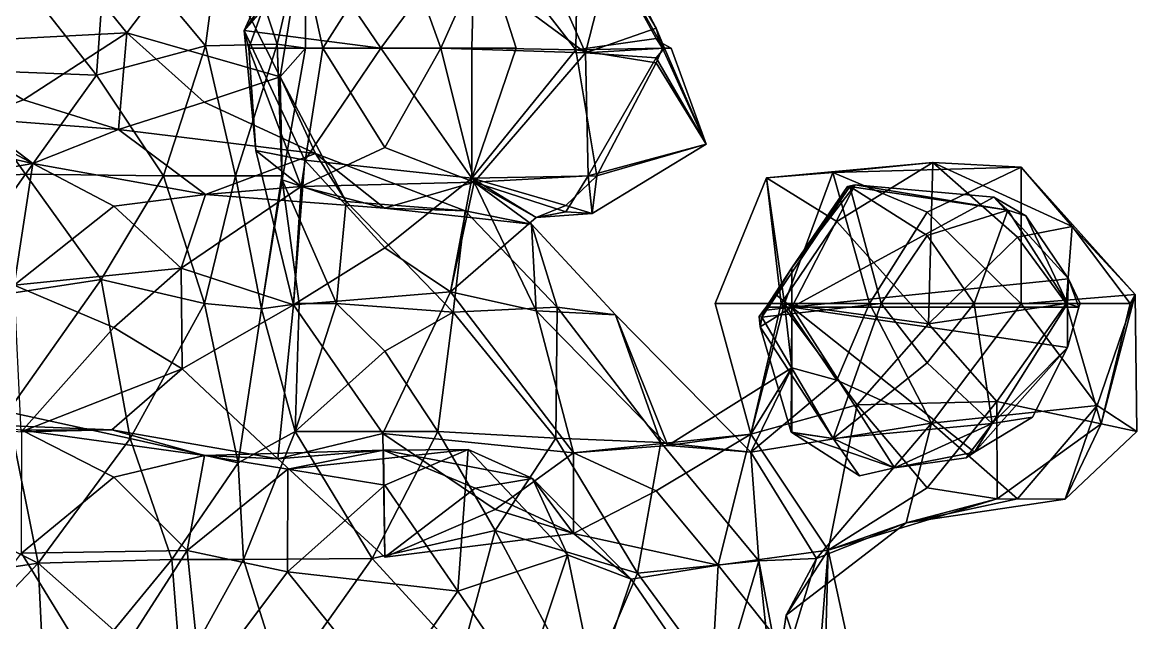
# Model space of a CAD drawing. Extents: x 290034 to 295698, y 4553723 to 4561693.
# Drawn here: x 295312.7 to 295468.1, y 4559503.9 to 4559587.6 of the extents above; entities that cross this region are included whole.
import ezdxf

# ---------------------------------------------------------------- set-up
doc = ezdxf.new("R2010")
doc.units = 0
doc.layers.add('Au_ppm_Pref_-_0_2', color=7, linetype='CONTINUOUS')

msp = doc.modelspace()

# ---------------------------------------------------------------- linework, layer by layer
at = {"layer": 'Au_ppm_Pref_-_0_2'}
for points in [[(295350.7, 4559601.85, 1847.12), (295357.85, 4559607.02, 1853.98), (295343.67, 4559586.47, 1854.04)], [(295343.67, 4559586.47, 1854.04), (295357.85, 4559607.02, 1853.98), (295353.45, 4559597.69, 1856.33)], [(295341.14, 4559605.92, 1816.06), (295324.58, 4559600.77, 1812.66), (295338.27, 4559584.31, 1811.49)], [(295348.28, 4559584.52, 1817.64), (295341.14, 4559605.92, 1816.06), (295338.27, 4559584.31, 1811.49)], [(295341.14, 4559605.92, 1816.06), (295348.28, 4559584.52, 1817.64), (295352.21, 4559601.62, 1823.2)], [(295390.24, 4559605.24, 1852.74), (295389.91, 4559583.74, 1859.39), (295375.89, 4559601.82, 1859.01)], [(295390.24, 4559605.24, 1852.74), (295401.09, 4559585.31, 1853.5), (295389.91, 4559583.74, 1859.39)], [(295401.09, 4559585.31, 1853.5), (295390.24, 4559605.24, 1852.74), (295401.68, 4559584.83, 1853.07)], [(295390.24, 4559605.24, 1852.74), (295395.08, 4559598.31, 1847.13), (295401.09, 4559586.79, 1852.14)], [(295401.68, 4559584.83, 1853.07), (295390.24, 4559605.24, 1852.74), (295401.09, 4559586.79, 1852.14)], [(295344.32, 4559584, 1848.6), (295350.7, 4559601.85, 1847.12), (295343.67, 4559586.47, 1854.04)], [(295344.32, 4559584, 1848.6), (295354.62, 4559584, 1843.04), (295350.7, 4559601.85, 1847.12)], [(295354.62, 4559584, 1843.04), (295365.14, 4559600.53, 1842.49), (295350.7, 4559601.85, 1847.12)], [(295327.32, 4559586.11, 1830.17), (295299.73, 4559584.66, 1829.33), (295315.39, 4559600.88, 1827.82)], [(295315.39, 4559600.88, 1827.82), (295299.73, 4559584.66, 1829.33), (295301.65, 4559599.58, 1823.1)], [(295324.58, 4559600.77, 1812.66), (295312.89, 4559593.2, 1808.43), (295323.07, 4559580.22, 1807.96)], [(295338.27, 4559600.63, 1828.6), (295327.32, 4559586.11, 1830.17), (295315.39, 4559600.88, 1827.82)], [(295324.58, 4559600.77, 1812.66), (295323.07, 4559580.22, 1807.96), (295338.27, 4559584.31, 1811.49)], [(295348.71, 4559580, 1829.71), (295327.32, 4559586.11, 1830.17), (295338.27, 4559600.63, 1828.6)], [(295352.21, 4559601.62, 1823.2), (295348.71, 4559580, 1829.71), (295338.27, 4559600.63, 1828.6)], [(295348.28, 4559584.52, 1817.64), (295352.22, 4559584, 1823.37), (295352.21, 4559601.62, 1823.2)], [(295348.71, 4559580, 1829.71), (295352.21, 4559601.62, 1823.2), (295352.22, 4559584, 1823.37)], [(295353.45, 4559597.69, 1856.33), (295375.89, 4559601.82, 1859.01), (295362.74, 4559583.99, 1857.55)], [(295371.09, 4559584, 1843.45), (295365.14, 4559600.53, 1842.49), (295354.62, 4559584, 1843.04)], [(295375.89, 4559601.82, 1859.01), (295381.6, 4559584, 1859.01), (295362.74, 4559583.99, 1857.55)], [(295371.09, 4559584, 1843.45), (295375.89, 4559594.73, 1844.77), (295365.14, 4559600.53, 1842.49)], [(295375.41, 4559584.01, 1864.99), (295375.89, 4559601.82, 1859.01), (295389.91, 4559583.74, 1859.39)], [(295375.41, 4559584.01, 1864.99), (295381.6, 4559584, 1859.01), (295375.89, 4559601.82, 1859.01)], [(295375.89, 4559594.73, 1844.77), (295391.27, 4559583.35, 1845.88), (295383.04, 4559601.82, 1843.76)], [(295383.04, 4559601.82, 1843.76), (295391.27, 4559583.35, 1845.88), (295395.08, 4559598.31, 1847.13)], [(295362.74, 4559583.99, 1857.55), (295343.67, 4559586.47, 1854.04), (295353.45, 4559597.69, 1856.33)], [(295391.27, 4559583.35, 1845.88), (295401.09, 4559586.79, 1852.14), (295395.08, 4559598.31, 1847.13)], [(295302.85, 4559581.03, 1807.75), (295312.89, 4559593.2, 1808.43), (295303.05, 4559594.95, 1812.49)], [(295391.27, 4559583.35, 1845.88), (295375.89, 4559594.73, 1844.77), (295371.09, 4559584, 1843.45)], [(295302.85, 4559581.03, 1807.75), (295323.07, 4559580.22, 1807.96), (295312.89, 4559593.2, 1808.43)], [(295362.74, 4559583.99, 1857.55), (295352.14, 4559568.39, 1857.59), (295343.67, 4559586.47, 1854.04)], [(295344.32, 4559584, 1848.6), (295343.67, 4559586.47, 1854.04), (295345.32, 4559569.73, 1853.07)], [(295345.32, 4559569.73, 1853.07), (295343.67, 4559586.47, 1854.04), (295352.14, 4559568.39, 1857.59)], [(295391.27, 4559583.35, 1845.88), (295402.26, 4559584, 1852.52), (295401.09, 4559586.79, 1852.14)], [(295402.26, 4559584, 1852.52), (295401.68, 4559584.83, 1853.07), (295401.09, 4559586.79, 1852.14)], [(295327.32, 4559586.11, 1830.17), (295312.89, 4559576.77, 1832.84), (295299.73, 4559584.66, 1829.33)], [(295327.32, 4559586.11, 1830.17), (295326.16, 4559572.67, 1835.9), (295312.89, 4559576.77, 1832.84)], [(295327.32, 4559586.11, 1830.17), (295338.09, 4559576.46, 1832.74), (295326.16, 4559572.67, 1835.9)], [(295338.09, 4559576.46, 1832.74), (295327.32, 4559586.11, 1830.17), (295348.71, 4559580, 1829.71)], [(295401.97, 4559584, 1853.48), (295389.91, 4559583.74, 1859.39), (295401.09, 4559585.31, 1853.5)], [(295401.09, 4559585.31, 1853.5), (295401.68, 4559584.83, 1853.07), (295401.97, 4559584, 1853.48)], [(295401.97, 4559584, 1853.48), (295401.68, 4559584.83, 1853.07), (295403.18, 4559584, 1853.07)], [(295402.26, 4559584, 1852.52), (295403.18, 4559584, 1853.07), (295401.68, 4559584.83, 1853.07)], [(295305.95, 4559574.18, 1835.25), (295299.73, 4559584.66, 1829.33), (295312.89, 4559576.77, 1832.84)], [(295323.07, 4559580.22, 1807.96), (295332.42, 4559566.19, 1808.23), (295338.27, 4559584.31, 1811.49)], [(295332.42, 4559566.19, 1808.23), (295342.46, 4559566.19, 1812.76), (295338.27, 4559584.31, 1811.49)], [(295348.28, 4559584.52, 1817.64), (295338.27, 4559584.31, 1811.49), (295342.46, 4559566.19, 1812.76)], [(295348.28, 4559584.52, 1817.64), (295342.46, 4559566.19, 1812.76), (295348.92, 4559566.19, 1817.43)], [(295344.32, 4559584, 1848.6), (295351.6, 4559564.7, 1847.7), (295354.62, 4559584, 1843.04)], [(295351.6, 4559564.7, 1847.7), (295344.32, 4559584, 1848.6), (295345.32, 4559569.73, 1853.07)], [(295348.97, 4559565.65, 1823.56), (295352.22, 4559584, 1823.37), (295348.28, 4559584.52, 1817.64)], [(295348.28, 4559584.52, 1817.64), (295348.92, 4559566.19, 1817.43), (295348.97, 4559565.65, 1823.56)], [(295348.71, 4559580, 1829.71), (295352.22, 4559584, 1823.37), (295348.97, 4559565.65, 1823.56)], [(295351.6, 4559564.7, 1847.7), (295363.29, 4559570.15, 1842.51), (295354.62, 4559584, 1843.04)], [(295362.74, 4559583.99, 1857.55), (295375.4, 4559565.88, 1859.1), (295352.14, 4559568.39, 1857.59)], [(295371.09, 4559584, 1843.45), (295354.62, 4559584, 1843.04), (295363.29, 4559570.15, 1842.51)], [(295375.4, 4559565.88, 1859.1), (295362.74, 4559583.99, 1857.55), (295381.6, 4559584, 1859.01)], [(295371.09, 4559584, 1843.45), (295363.29, 4559570.15, 1842.51), (295375.72, 4559565.3, 1846.97)], [(295375.72, 4559565.3, 1846.97), (295391.27, 4559583.35, 1845.88), (295371.09, 4559584, 1843.45)], [(295375.41, 4559584.01, 1864.99), (295389.91, 4559583.74, 1859.39), (295375.4, 4559565.88, 1859.1)], [(295375.41, 4559584.01, 1864.99), (295375.4, 4559565.88, 1859.1), (295381.6, 4559584, 1859.01)], [(295375.4, 4559565.88, 1859.1), (295389.91, 4559583.74, 1859.39), (295392.84, 4559566.19, 1855.12)], [(295375.72, 4559565.3, 1846.97), (295391.62, 4559566.19, 1851.59), (295391.27, 4559583.35, 1845.88)], [(295401.09, 4559581.94, 1853.76), (295389.91, 4559583.74, 1859.39), (295401.97, 4559584, 1853.48)], [(295389.91, 4559583.74, 1859.39), (295401.09, 4559581.94, 1853.76), (295392.84, 4559566.19, 1855.12)], [(295402.26, 4559584, 1852.52), (295391.27, 4559583.35, 1845.88), (295401.09, 4559582.65, 1852.62)], [(295391.27, 4559583.35, 1845.88), (295391.62, 4559566.19, 1851.59), (295401.09, 4559582.65, 1852.62)], [(295401.09, 4559581.94, 1853.76), (295401.97, 4559584, 1853.48), (295408.08, 4559570.61, 1853.07)], [(295401.09, 4559582.65, 1852.62), (295408.08, 4559570.61, 1853.07), (295402.26, 4559584, 1852.52)], [(295401.97, 4559584, 1853.48), (295403.18, 4559584, 1853.07), (295408.08, 4559570.61, 1853.07)], [(295402.26, 4559584, 1852.52), (295408.08, 4559570.61, 1853.07), (295403.18, 4559584, 1853.07)], [(295401.09, 4559582.65, 1852.62), (295391.62, 4559566.19, 1851.59), (295408.08, 4559570.61, 1853.07)], [(295392.84, 4559566.19, 1855.12), (295401.09, 4559581.94, 1853.76), (295408.08, 4559570.61, 1853.07)], [(295302.85, 4559581.03, 1807.75), (295287.05, 4559564.8, 1807.21), (295313.19, 4559566.41, 1807.09)], [(295302.85, 4559581.03, 1807.75), (295313.19, 4559566.41, 1807.09), (295323.07, 4559580.22, 1807.96)], [(295313.19, 4559566.41, 1807.09), (295332.42, 4559566.19, 1808.23), (295323.07, 4559580.22, 1807.96)], [(295348.71, 4559580, 1829.71), (295353.62, 4559569.29, 1835.69), (295338.09, 4559576.46, 1832.74)], [(295357.9, 4559562.61, 1829.66), (295353.62, 4559569.29, 1835.69), (295348.71, 4559580, 1829.71)], [(295357.9, 4559562.61, 1829.66), (295348.71, 4559580, 1829.71), (295348.97, 4559565.65, 1823.56)], [(295305.95, 4559574.18, 1835.25), (295312.89, 4559576.77, 1832.84), (295326.16, 4559572.67, 1835.9)], [(295353.62, 4559569.29, 1835.69), (295326.16, 4559572.67, 1835.9), (295338.09, 4559576.46, 1832.74)], [(295287.33, 4559574, 1841.12), (295300.3, 4559575.34, 1838.3), (295314.23, 4559567.92, 1841.68)], [(295297.27, 4559564.99, 1845.3), (295287.33, 4559574, 1841.12), (295314.23, 4559567.92, 1841.68)], [(295300.3, 4559575.34, 1838.3), (295305.95, 4559574.18, 1835.25), (295314.23, 4559567.92, 1841.68)], [(295305.95, 4559574.18, 1835.25), (295326.16, 4559572.67, 1835.9), (295314.23, 4559567.92, 1841.68)], [(295338.3, 4559563.59, 1840.77), (295314.23, 4559567.92, 1841.68), (295326.16, 4559572.67, 1835.9)], [(295326.16, 4559572.67, 1835.9), (295353.62, 4559569.29, 1835.69), (295338.3, 4559563.59, 1840.77)], [(295353.62, 4559569.29, 1835.69), (295363.22, 4559561.66, 1841.69), (295338.3, 4559563.59, 1840.77)], [(295351.6, 4559564.7, 1847.7), (295345.32, 4559569.73, 1853.07), (295350.53, 4559548.23, 1852.77)], [(295350.53, 4559548.23, 1852.77), (295345.32, 4559569.73, 1853.07), (295352.14, 4559568.39, 1857.59)], [(295351.6, 4559564.7, 1847.7), (295375.72, 4559565.3, 1846.97), (295363.29, 4559570.15, 1842.51)], [(295363.22, 4559561.66, 1841.69), (295353.62, 4559569.29, 1835.69), (295374.47, 4559561.33, 1836.2)], [(295374.47, 4559561.33, 1836.2), (295353.62, 4559569.29, 1835.69), (295357.9, 4559562.61, 1829.66)], [(295391.62, 4559566.19, 1851.59), (295392.18, 4559560.96, 1853.07), (295408.08, 4559570.61, 1853.07)], [(295392.84, 4559566.19, 1855.12), (295408.08, 4559570.61, 1853.07), (295392.18, 4559560.96, 1853.07)], [(295297.27, 4559564.99, 1845.3), (295314.23, 4559567.92, 1841.68), (295311.63, 4559550.93, 1847.91)], [(295311.63, 4559550.93, 1847.91), (295314.23, 4559567.92, 1841.68), (295325.49, 4559561.97, 1845.73)], [(295338.3, 4559563.59, 1840.77), (295325.49, 4559561.97, 1845.73), (295314.23, 4559567.92, 1841.68)], [(295350.53, 4559548.23, 1852.77), (295352.14, 4559568.39, 1857.59), (295363.29, 4559556.13, 1856.42)], [(295352.14, 4559568.39, 1857.59), (295375.4, 4559565.88, 1859.1), (295363.29, 4559556.13, 1856.42)], [(295416.49, 4559565.91, 1852.43), (295439.68, 4559568.04, 1853.65), (295426.29, 4559559.81, 1856.88)], [(295416.49, 4559565.91, 1852.43), (295425.72, 4559566.64, 1846.9), (295439.68, 4559568.04, 1853.65)], [(295439.68, 4559568.04, 1853.65), (295425.72, 4559566.64, 1846.9), (295452.01, 4559567.38, 1846.99)], [(295439.08, 4559545.58, 1856.27), (295426.29, 4559559.81, 1856.88), (295439.68, 4559568.04, 1853.65)], [(295439.08, 4559545.58, 1856.27), (295439.68, 4559568.04, 1853.65), (295451.49, 4559557.62, 1856.15)], [(295451.49, 4559557.62, 1856.15), (295439.68, 4559568.04, 1853.65), (295459.09, 4559559.12, 1853.07)], [(295439.68, 4559568.04, 1853.65), (295452.01, 4559567.38, 1846.99), (295459.09, 4559559.12, 1853.07)], [(295313.19, 4559566.41, 1807.09), (295287.05, 4559564.8, 1807.21), (295300.29, 4559548.18, 1807.2)], [(295300.29, 4559548.18, 1807.2), (295323.73, 4559551.72, 1807.5), (295313.19, 4559566.41, 1807.09)], [(295313.19, 4559566.41, 1807.09), (295323.73, 4559551.72, 1807.5), (295332.42, 4559566.19, 1808.23)], [(295332.42, 4559566.19, 1808.23), (295323.73, 4559551.72, 1807.5), (295338.12, 4559548.37, 1811.49)], [(295342.46, 4559566.19, 1812.76), (295332.42, 4559566.19, 1808.23), (295338.12, 4559548.37, 1811.49)], [(295346.08, 4559547.67, 1817.85), (295342.46, 4559566.19, 1812.76), (295338.12, 4559548.37, 1811.49)], [(295346.08, 4559547.67, 1817.85), (295348.92, 4559566.19, 1817.43), (295342.46, 4559566.19, 1812.76)], [(295346.08, 4559547.67, 1817.85), (295348.97, 4559565.65, 1823.56), (295348.92, 4559566.19, 1817.43)], [(295388.49, 4559562.07, 1854.44), (295375.4, 4559565.88, 1859.1), (295392.84, 4559566.19, 1855.12)], [(295391.62, 4559566.19, 1851.59), (295375.72, 4559565.3, 1846.97), (295388.49, 4559561.15, 1851.39)], [(295388.49, 4559562.07, 1854.44), (295392.84, 4559566.19, 1855.12), (295392.18, 4559560.96, 1853.07)], [(295388.49, 4559561.15, 1851.39), (295392.18, 4559560.96, 1853.07), (295391.62, 4559566.19, 1851.59)], [(295416.49, 4559565.91, 1852.43), (295419.01, 4559548.37, 1848), (295425.72, 4559566.64, 1846.9)], [(295419.01, 4559548.37, 1848), (295430.83, 4559548.37, 1843.33), (295425.72, 4559566.64, 1846.9)], [(295425.72, 4559566.64, 1846.9), (295438.89, 4559561.11, 1842.88), (295452.01, 4559567.38, 1846.99)], [(295430.83, 4559548.37, 1843.33), (295438.89, 4559561.11, 1842.88), (295425.72, 4559566.64, 1846.9)], [(295451.99, 4559548.36, 1840.82), (295452.01, 4559567.38, 1846.99), (295438.89, 4559561.11, 1842.88)], [(295451.99, 4559548.36, 1840.82), (295467.87, 4559549.67, 1847.2), (295452.01, 4559567.38, 1846.99)], [(295459.09, 4559559.12, 1853.07), (295452.01, 4559567.38, 1846.99), (295467.87, 4559549.67, 1847.2)], [(295351.6, 4559564.7, 1847.7), (295350.53, 4559548.23, 1852.77), (295334.9, 4559553.33, 1848.93)], [(295351.6, 4559564.7, 1847.7), (295334.9, 4559553.33, 1848.93), (295338.3, 4559563.59, 1840.77)], [(295351.6, 4559564.7, 1847.7), (295338.3, 4559563.59, 1840.77), (295363.22, 4559561.66, 1841.69)], [(295346.08, 4559547.67, 1817.85), (295351.35, 4559548.37, 1823.37), (295348.97, 4559565.65, 1823.56)], [(295356.52, 4559548.37, 1826.56), (295357.9, 4559562.61, 1829.66), (295348.97, 4559565.65, 1823.56)], [(295351.35, 4559548.37, 1823.37), (295356.52, 4559548.37, 1826.56), (295348.97, 4559565.65, 1823.56)], [(295363.22, 4559561.66, 1841.69), (295375.72, 4559565.3, 1846.97), (295351.6, 4559564.7, 1847.7)], [(295383.74, 4559559.47, 1841.19), (295375.72, 4559565.3, 1846.97), (295363.22, 4559561.66, 1841.69)], [(295372.43, 4559550.03, 1851.99), (295363.29, 4559556.13, 1856.42), (295375.4, 4559565.88, 1859.1)], [(295372.43, 4559550.03, 1851.99), (295375.4, 4559565.88, 1859.1), (295384.38, 4559560.37, 1853.07)], [(295384.38, 4559560.37, 1853.07), (295375.72, 4559565.3, 1846.97), (295372.43, 4559550.03, 1851.99)], [(295372.43, 4559550.03, 1851.99), (295375.72, 4559565.3, 1846.97), (295384.39, 4559547.36, 1846.7)], [(295384.38, 4559560.37, 1853.07), (295375.4, 4559565.88, 1859.1), (295388.49, 4559562.07, 1854.44)], [(295384.38, 4559560.37, 1853.07), (295388.49, 4559561.15, 1851.39), (295375.72, 4559565.3, 1846.97)], [(295384.39, 4559547.36, 1846.7), (295375.72, 4559565.3, 1846.97), (295383.74, 4559559.47, 1841.19)], [(295409.34, 4559548.37, 1853.07), (295416.49, 4559565.91, 1852.43), (295418.51, 4559548.37, 1856.74)], [(295409.34, 4559548.37, 1853.07), (295419.01, 4559548.37, 1848), (295416.49, 4559565.91, 1852.43)], [(295415.83, 4559546.48, 1906.67), (295428.1, 4559564.72, 1907.42), (295420, 4559553.36, 1907.29)], [(295428.1, 4559564.72, 1907.42), (295415.83, 4559546.48, 1906.67), (295432.49, 4559548.37, 1903.51)], [(295416.49, 4559565.91, 1852.43), (295426.29, 4559559.81, 1856.88), (295418.51, 4559548.37, 1856.74)], [(295427.79, 4559564.7, 1907.64), (295428.86, 4559564.95, 1907.7), (295420, 4559553.36, 1907.29)], [(295428.86, 4559564.95, 1907.7), (295420, 4559547.87, 1907.31), (295420, 4559553.36, 1907.29)], [(295448.16, 4559563.2, 1908.68), (295420, 4559547.87, 1907.31), (295428.86, 4559564.95, 1907.7)], [(295420, 4559553.36, 1907.29), (295428.1, 4559564.72, 1907.42), (295427.79, 4559564.7, 1907.64)], [(295428.1, 4559564.72, 1907.42), (295428.86, 4559564.95, 1907.7), (295427.79, 4559564.7, 1907.64)], [(295450.12, 4559561.39, 1907.48), (295428.86, 4559564.95, 1907.7), (295428.1, 4559564.72, 1907.42)], [(295428.1, 4559564.72, 1907.42), (295432.49, 4559548.37, 1903.51), (295438.89, 4559557.87, 1903.35)], [(295450.12, 4559561.39, 1907.48), (295428.1, 4559564.72, 1907.42), (295438.89, 4559557.87, 1903.35)], [(295450.12, 4559561.39, 1907.48), (295448.16, 4559563.2, 1908.68), (295428.86, 4559564.95, 1907.7)], [(295338.3, 4559563.59, 1840.77), (295334.9, 4559553.33, 1848.93), (295325.49, 4559561.97, 1845.73)], [(295458.58, 4559551.82, 1909.24), (295420, 4559547.87, 1907.31), (295448.16, 4559563.2, 1908.68)], [(295452.63, 4559560.63, 1908.91), (295458.58, 4559551.82, 1909.24), (295448.16, 4559563.2, 1908.68)], [(295450.12, 4559561.39, 1907.48), (295452.63, 4559560.63, 1908.91), (295448.16, 4559563.2, 1908.68)], [(295334.9, 4559553.33, 1848.93), (295311.63, 4559550.93, 1847.91), (295325.49, 4559561.97, 1845.73)], [(295356.52, 4559548.37, 1826.56), (295372.81, 4559547.2, 1829.59), (295357.9, 4559562.61, 1829.66)], [(295374.47, 4559561.33, 1836.2), (295357.9, 4559562.61, 1829.66), (295372.81, 4559547.2, 1829.59)], [(295363.22, 4559561.66, 1841.69), (295374.47, 4559561.33, 1836.2), (295383.74, 4559559.47, 1841.19)], [(295384.38, 4559560.37, 1853.07), (295388.49, 4559562.07, 1854.44), (295392.18, 4559560.96, 1853.07)], [(295387.32, 4559547.9, 1835.55), (295374.47, 4559561.33, 1836.2), (295372.81, 4559547.2, 1829.59)], [(295383.74, 4559559.47, 1841.19), (295374.47, 4559561.33, 1836.2), (295387.32, 4559547.9, 1835.55)], [(295384.38, 4559560.37, 1853.07), (295392.18, 4559560.96, 1853.07), (295388.49, 4559561.15, 1851.39)], [(295430.83, 4559548.37, 1843.33), (295451.99, 4559548.36, 1840.82), (295438.89, 4559561.11, 1842.88)], [(295445.44, 4559548.37, 1903.44), (295450.12, 4559561.39, 1907.48), (295438.89, 4559557.87, 1903.35)], [(295445.44, 4559548.37, 1903.44), (295458.45, 4559548.37, 1907.64), (295450.12, 4559561.39, 1907.48)], [(295450.12, 4559561.39, 1907.48), (295458.45, 4559548.37, 1907.64), (295452.63, 4559560.63, 1908.91)], [(295452.63, 4559560.63, 1908.91), (295458.45, 4559548.37, 1907.64), (295458.58, 4559551.82, 1909.24)], [(295383.74, 4559559.47, 1841.19), (295395.44, 4559546.81, 1841.19), (295384.39, 4559547.36, 1846.7)], [(295395.44, 4559546.81, 1841.19), (295383.74, 4559559.47, 1841.19), (295387.32, 4559547.9, 1835.55)], [(295439.08, 4559545.58, 1856.27), (295418.51, 4559548.37, 1856.74), (295426.29, 4559559.81, 1856.88)], [(295459.09, 4559559.12, 1853.07), (295458.25, 4559548.37, 1856.26), (295451.49, 4559557.62, 1856.15)], [(295459.09, 4559559.12, 1853.07), (295467.17, 4559548.37, 1853.07), (295458.25, 4559548.37, 1856.26)], [(295467.17, 4559548.37, 1853.07), (295459.09, 4559559.12, 1853.07), (295467.87, 4559549.67, 1847.2)], [(295445.44, 4559548.37, 1903.44), (295438.89, 4559557.87, 1903.35), (295432.49, 4559548.37, 1903.51)], [(295439.08, 4559545.58, 1856.27), (295451.49, 4559557.62, 1856.15), (295458.25, 4559548.37, 1856.26)], [(295372.43, 4559550.03, 1851.99), (295350.53, 4559548.23, 1852.77), (295363.29, 4559556.13, 1856.42)], [(295334.9, 4559553.33, 1848.93), (295325.49, 4559545.06, 1851.97), (295311.63, 4559550.93, 1847.91)], [(295335.03, 4559539.3, 1854.54), (295325.49, 4559545.06, 1851.97), (295334.9, 4559553.33, 1848.93)], [(295350.53, 4559548.23, 1852.77), (295335.03, 4559539.3, 1854.54), (295334.9, 4559553.33, 1848.93)], [(295417.66, 4559549.73, 1907.06), (295415.83, 4559546.48, 1906.67), (295420, 4559553.36, 1907.29)], [(295420, 4559547.87, 1907.31), (295417.66, 4559549.73, 1907.06), (295420, 4559553.36, 1907.29)], [(295300.29, 4559548.18, 1807.2), (295310.72, 4559533.3, 1807.5), (295323.73, 4559551.72, 1807.5)], [(295310.72, 4559533.3, 1807.5), (295327.8, 4559529.57, 1810.02), (295323.73, 4559551.72, 1807.5)], [(295311.63, 4559550.93, 1847.91), (295325.49, 4559545.06, 1851.97), (295312.58, 4559530.51, 1853.18)], [(295327.8, 4559529.57, 1810.02), (295338.12, 4559548.37, 1811.49), (295323.73, 4559551.72, 1807.5)], [(295420, 4559547.87, 1907.31), (295458.58, 4559551.82, 1909.24), (295460.05, 4559547.87, 1909.33)], [(295458.45, 4559548.37, 1907.64), (295460.23, 4559548.37, 1909.34), (295458.58, 4559551.82, 1909.24)], [(295460.23, 4559548.37, 1909.34), (295460.05, 4559547.87, 1909.33), (295458.58, 4559551.82, 1909.24)], [(295372.43, 4559550.03, 1851.99), (295362.98, 4559530.26, 1852.9), (295350.53, 4559548.23, 1852.77)], [(295372.43, 4559550.03, 1851.99), (295389.57, 4559527.57, 1852.58), (295362.98, 4559530.26, 1852.9)], [(295372.43, 4559550.03, 1851.99), (295384.39, 4559547.36, 1846.7), (295389.57, 4559527.57, 1852.58)], [(295415.83, 4559546.48, 1906.67), (295417.66, 4559549.73, 1907.06), (295416.45, 4559547.87, 1906.96)], [(295420, 4559547.87, 1907.31), (295416.45, 4559547.87, 1906.96), (295417.66, 4559549.73, 1907.06)], [(295467.87, 4559549.67, 1847.2), (295451.99, 4559548.36, 1840.82), (295462.57, 4559534.16, 1843.11)], [(295462.57, 4559534.16, 1843.11), (295468.1, 4559530.55, 1847.13), (295467.87, 4559549.67, 1847.2)], [(295463.12, 4559531.63, 1852.69), (295467.17, 4559548.37, 1853.07), (295467.87, 4559549.67, 1847.2)], [(295467.87, 4559549.67, 1847.2), (295468.1, 4559530.55, 1847.13), (295463.12, 4559531.63, 1852.69)], [(295342.85, 4559526.19, 1816.12), (295338.12, 4559548.37, 1811.49), (295327.8, 4559529.57, 1810.02)], [(295350.53, 4559548.23, 1852.77), (295348.37, 4559526.73, 1858.63), (295335.03, 4559539.3, 1854.54)], [(295346.08, 4559547.67, 1817.85), (295338.12, 4559548.37, 1811.49), (295342.85, 4559526.19, 1816.12)], [(295342.85, 4559526.19, 1816.12), (295350.8, 4559530.54, 1823.32), (295346.08, 4559547.67, 1817.85)], [(295346.08, 4559547.67, 1817.85), (295350.8, 4559530.54, 1823.32), (295351.35, 4559548.37, 1823.37)], [(295350.53, 4559548.23, 1852.77), (295362.98, 4559530.26, 1852.9), (295348.37, 4559526.73, 1858.63)], [(295350.8, 4559530.54, 1823.32), (295363.29, 4559541.76, 1825.57), (295356.52, 4559548.37, 1826.56)], [(295350.8, 4559530.54, 1823.32), (295356.52, 4559548.37, 1826.56), (295351.35, 4559548.37, 1823.37)], [(295356.52, 4559548.37, 1826.56), (295363.29, 4559541.76, 1825.57), (295372.81, 4559547.2, 1829.59)], [(295387.32, 4559547.9, 1835.55), (295372.81, 4559547.2, 1829.59), (295387.14, 4559529.63, 1829.41)], [(295401.74, 4559529.03, 1835.33), (295387.32, 4559547.9, 1835.55), (295387.14, 4559529.63, 1829.41)], [(295401.74, 4559529.03, 1835.33), (295395.44, 4559546.81, 1841.19), (295387.32, 4559547.9, 1835.55)], [(295409.34, 4559548.37, 1853.07), (295418.51, 4559548.37, 1856.74), (295414.29, 4559530.17, 1852.81)], [(295409.34, 4559548.37, 1853.07), (295414.29, 4559530.17, 1852.81), (295419.01, 4559548.37, 1848)], [(295414.29, 4559530.17, 1852.81), (295418.51, 4559548.37, 1856.74), (295429.13, 4559534.27, 1856.43)], [(295414.29, 4559530.17, 1852.81), (295420.02, 4559539.41, 1847.13), (295419.01, 4559548.37, 1848)], [(295419.91, 4559530.46, 1909.19), (295415.6, 4559545.14, 1907.17), (295420, 4559547.87, 1907.31)], [(295420, 4559547.87, 1907.31), (295415.6, 4559545.14, 1907.17), (295416.09, 4559547.41, 1906.97)], [(295425.8, 4559529.59, 1906.37), (295432.49, 4559548.37, 1903.51), (295415.83, 4559546.48, 1906.67)], [(295416.09, 4559547.41, 1906.97), (295415.83, 4559546.48, 1906.67), (295416.45, 4559547.87, 1906.96)], [(295420, 4559547.87, 1907.31), (295416.09, 4559547.41, 1906.97), (295416.45, 4559547.87, 1906.96)], [(295439.08, 4559545.58, 1856.27), (295429.13, 4559534.27, 1856.43), (295418.51, 4559548.37, 1856.74)], [(295426.29, 4559537.69, 1844.75), (295430.83, 4559548.37, 1843.33), (295419.01, 4559548.37, 1848)], [(295426.29, 4559537.69, 1844.75), (295419.01, 4559548.37, 1848), (295420.02, 4559539.41, 1847.13)], [(295420, 4559530.4, 1909.21), (295419.91, 4559530.46, 1909.19), (295420, 4559547.87, 1907.31)], [(295420, 4559547.87, 1907.31), (295434.35, 4559525.48, 1909.92), (295420, 4559530.4, 1909.21)], [(295445.48, 4559527.65, 1909.82), (295434.35, 4559525.48, 1909.92), (295420, 4559547.87, 1907.31)], [(295460.05, 4559547.87, 1909.33), (295458.44, 4559542.26, 1909.59), (295420, 4559547.87, 1907.31)], [(295420, 4559547.87, 1907.31), (295458.44, 4559542.26, 1909.59), (295445.48, 4559527.65, 1909.82)], [(295438.89, 4559540.13, 1903.78), (295432.49, 4559548.37, 1903.51), (295425.8, 4559529.59, 1906.37)], [(295430.83, 4559548.37, 1843.33), (295426.29, 4559537.69, 1844.75), (295439.49, 4559531.71, 1841.45)], [(295439.49, 4559531.71, 1841.45), (295451.99, 4559548.36, 1840.82), (295430.83, 4559548.37, 1843.33)], [(295445.44, 4559548.37, 1903.44), (295432.49, 4559548.37, 1903.51), (295438.89, 4559540.13, 1903.78)], [(295445.44, 4559548.37, 1903.44), (295438.89, 4559540.13, 1903.78), (295447.93, 4559531.68, 1906.98)], [(295439.08, 4559545.58, 1856.27), (295458.25, 4559548.37, 1856.26), (295448.59, 4559534.75, 1856.24)], [(295462.57, 4559534.16, 1843.11), (295451.99, 4559548.36, 1840.82), (295439.49, 4559531.71, 1841.45)], [(295445.44, 4559548.37, 1903.44), (295447.93, 4559531.68, 1906.98), (295458.45, 4559548.37, 1907.64)], [(295458.45, 4559548.37, 1907.64), (295447.93, 4559531.68, 1906.98), (295458.44, 4559542.26, 1909.59)], [(295463.12, 4559531.63, 1852.69), (295448.59, 4559534.75, 1856.24), (295458.25, 4559548.37, 1856.26)], [(295467.17, 4559548.37, 1853.07), (295463.12, 4559531.63, 1852.69), (295458.25, 4559548.37, 1856.26)], [(295458.45, 4559548.37, 1907.64), (295458.44, 4559542.26, 1909.59), (295460.05, 4559547.87, 1909.33)], [(295458.45, 4559548.37, 1907.64), (295460.05, 4559547.87, 1909.33), (295460.23, 4559548.37, 1909.34)], [(295370.69, 4559530.55, 1825.82), (295372.81, 4559547.2, 1829.59), (295363.29, 4559541.76, 1825.57)], [(295370.69, 4559530.55, 1825.82), (295387.14, 4559529.63, 1829.41), (295372.81, 4559547.2, 1829.59)], [(295384.39, 4559547.36, 1846.7), (295402.74, 4559528.59, 1847.27), (295389.57, 4559527.57, 1852.58)], [(295384.39, 4559547.36, 1846.7), (295395.44, 4559546.81, 1841.19), (295402.74, 4559528.59, 1847.27)], [(295401.74, 4559529.03, 1835.33), (295414.3, 4559527.65, 1841.47), (295395.44, 4559546.81, 1841.19)], [(295395.44, 4559546.81, 1841.19), (295414.3, 4559527.65, 1841.47), (295402.74, 4559528.59, 1847.27)], [(295416.09, 4559547.41, 1906.97), (295415.6, 4559545.14, 1907.17), (295415.48, 4559546.59, 1907)], [(295415.83, 4559546.48, 1906.67), (295416.09, 4559547.41, 1906.97), (295415.48, 4559546.59, 1907)], [(295415.83, 4559546.48, 1906.67), (295415.48, 4559546.59, 1907), (295415.6, 4559545.14, 1907.17)], [(295425.8, 4559529.59, 1906.37), (295415.83, 4559546.48, 1906.67), (295415.6, 4559545.14, 1907.17)], [(295325.49, 4559545.06, 1851.97), (295335.03, 4559539.3, 1854.54), (295312.58, 4559530.51, 1853.18)], [(295419.91, 4559530.46, 1909.19), (295425.8, 4559529.59, 1906.37), (295415.6, 4559545.14, 1907.17)], [(295439.08, 4559545.58, 1856.27), (295448.59, 4559534.75, 1856.24), (295429.13, 4559534.27, 1856.43)], [(295363.29, 4559541.76, 1825.57), (295350.8, 4559530.54, 1823.32), (295370.69, 4559530.55, 1825.82)], [(295445.48, 4559527.65, 1909.82), (295458.44, 4559542.26, 1909.59), (295453.59, 4559532.54, 1909.94)], [(295458.44, 4559542.26, 1909.59), (295447.93, 4559531.68, 1906.98), (295453.59, 4559532.54, 1909.94)], [(295447.93, 4559531.68, 1906.98), (295438.89, 4559540.13, 1903.78), (295425.8, 4559529.59, 1906.37)], [(295312.58, 4559530.51, 1853.18), (295335.03, 4559539.3, 1854.54), (295325.21, 4559530.78, 1858.8)], [(295335.03, 4559539.3, 1854.54), (295348.37, 4559526.73, 1858.63), (295325.21, 4559530.78, 1858.8)], [(295402.74, 4559528.59, 1847.27), (295420.02, 4559539.41, 1847.13), (295414.29, 4559530.17, 1852.81)], [(295402.74, 4559528.59, 1847.27), (295414.3, 4559527.65, 1841.47), (295420.02, 4559539.41, 1847.13)], [(295414.3, 4559527.65, 1841.47), (295426.29, 4559537.69, 1844.75), (295420.02, 4559539.41, 1847.13)], [(295414.3, 4559527.65, 1841.47), (295439.49, 4559531.71, 1841.45), (295426.29, 4559537.69, 1844.75)], [(295414.29, 4559530.17, 1852.81), (295429.13, 4559534.27, 1856.43), (295425.08, 4559514.01, 1852.48)], [(295425.08, 4559514.01, 1852.48), (295429.13, 4559534.27, 1856.43), (295438.89, 4559522.68, 1855.69)], [(295438.89, 4559522.68, 1855.69), (295429.13, 4559534.27, 1856.43), (295448.59, 4559534.75, 1856.24)], [(295448.66, 4559521.17, 1851.59), (295438.89, 4559522.68, 1855.69), (295448.59, 4559534.75, 1856.24)], [(295439.49, 4559531.71, 1841.45), (295451.49, 4559521.15, 1844), (295462.57, 4559534.16, 1843.11)], [(295463.12, 4559531.63, 1852.69), (295448.66, 4559521.17, 1851.59), (295448.59, 4559534.75, 1856.24)], [(295458.14, 4559521.14, 1847.13), (295462.57, 4559534.16, 1843.11), (295451.49, 4559521.15, 1844)], [(295458.14, 4559521.14, 1847.13), (295468.1, 4559530.55, 1847.13), (295462.57, 4559534.16, 1843.11)], [(295300.3, 4559519.44, 1807.79), (295314.97, 4559512.19, 1810.42), (295310.72, 4559533.3, 1807.5)], [(295327.8, 4559529.57, 1810.02), (295310.72, 4559533.3, 1807.5), (295314.97, 4559512.19, 1810.42)], [(295447.93, 4559531.68, 1906.98), (295445.48, 4559527.65, 1909.82), (295453.59, 4559532.54, 1909.94)], [(295312.58, 4559530.51, 1853.18), (295325.21, 4559530.78, 1858.8), (295299.47, 4559531.8, 1859)], [(295299.47, 4559531.8, 1859), (295325.21, 4559530.78, 1858.8), (295312.66, 4559530.74, 1865)], [(295312.64, 4559513.6, 1871.38), (295312.66, 4559530.74, 1865), (295325.49, 4559524.2, 1868.77)], [(295312.66, 4559530.74, 1865), (295325.21, 4559530.78, 1858.8), (295338.13, 4559527.2, 1865.17)], [(295325.49, 4559524.2, 1868.77), (295312.66, 4559530.74, 1865), (295338.13, 4559527.2, 1865.17)], [(295338.13, 4559527.2, 1865.17), (295325.21, 4559530.78, 1858.8), (295348.37, 4559526.73, 1858.63)], [(295350.8, 4559530.54, 1823.32), (295342.85, 4559526.19, 1816.12), (295343.59, 4559512.73, 1818.62)], [(295361.53, 4559512.87, 1824.58), (295350.8, 4559530.54, 1823.32), (295343.59, 4559512.73, 1818.62)], [(295361.53, 4559512.87, 1824.58), (295370.69, 4559530.55, 1825.82), (295350.8, 4559530.54, 1823.32)], [(295361.53, 4559512.87, 1824.58), (295378.67, 4559516.76, 1826.66), (295370.69, 4559530.55, 1825.82)], [(295370.69, 4559530.55, 1825.82), (295378.67, 4559516.76, 1826.66), (295387.14, 4559529.63, 1829.41)], [(295414.3, 4559527.65, 1841.47), (295423.46, 4559512.87, 1842.37), (295439.49, 4559531.71, 1841.45)], [(295425.8, 4559529.59, 1906.37), (295419.91, 4559530.46, 1909.19), (295420, 4559530.4, 1909.21)], [(295434.35, 4559525.48, 1909.92), (295429.46, 4559524.35, 1909.99), (295420, 4559530.4, 1909.21)], [(295429.46, 4559524.35, 1909.99), (295425.8, 4559529.59, 1906.37), (295420, 4559530.4, 1909.21)], [(295423.46, 4559512.87, 1842.37), (295435.94, 4559517.84, 1847.59), (295439.49, 4559531.71, 1841.45)], [(295447.93, 4559531.68, 1906.98), (295425.8, 4559529.59, 1906.37), (295434.35, 4559525.48, 1909.92)], [(295447.93, 4559531.68, 1906.98), (295434.35, 4559525.48, 1909.92), (295444.32, 4559526.87, 1909.89)], [(295439.49, 4559531.71, 1841.45), (295435.94, 4559517.84, 1847.59), (295451.49, 4559521.15, 1844)], [(295447.93, 4559531.68, 1906.98), (295444.32, 4559526.87, 1909.89), (295445.48, 4559527.65, 1909.82)], [(295458.14, 4559521.14, 1847.13), (295448.66, 4559521.17, 1851.59), (295463.12, 4559531.63, 1852.69)], [(295468.1, 4559530.55, 1847.13), (295458.14, 4559521.14, 1847.13), (295463.12, 4559531.63, 1852.69)], [(295333.57, 4559512.73, 1813.63), (295327.8, 4559529.57, 1810.02), (295314.97, 4559512.19, 1810.42)], [(295342.85, 4559526.19, 1816.12), (295327.8, 4559529.57, 1810.02), (295333.57, 4559512.73, 1813.63)], [(295362.98, 4559530.26, 1852.9), (295363.28, 4559513.03, 1858.99), (295348.37, 4559526.73, 1858.63)], [(295362.98, 4559530.26, 1852.9), (295378.64, 4559519.69, 1854.09), (295363.28, 4559513.03, 1858.99)], [(295362.98, 4559530.26, 1852.9), (295389.57, 4559527.57, 1852.58), (295378.64, 4559519.69, 1854.09)], [(295398.5, 4559510.82, 1829.55), (295387.14, 4559529.63, 1829.41), (295378.67, 4559516.76, 1826.66)], [(295401.74, 4559529.03, 1835.33), (295387.14, 4559529.63, 1829.41), (295398.5, 4559510.82, 1829.55)], [(295389.57, 4559527.57, 1852.58), (295414.29, 4559530.17, 1852.81), (295401.09, 4559522.27, 1856.25)], [(295389.57, 4559527.57, 1852.58), (295402.74, 4559528.59, 1847.27), (295414.29, 4559530.17, 1852.81)], [(295401.74, 4559529.03, 1835.33), (295398.5, 4559510.82, 1829.55), (295415.44, 4559512.53, 1834.78)], [(295414.29, 4559530.17, 1852.81), (295409.74, 4559511.94, 1858.58), (295401.09, 4559522.27, 1856.25)], [(295401.74, 4559529.03, 1835.33), (295415.44, 4559512.53, 1834.78), (295414.3, 4559527.65, 1841.47)], [(295414.29, 4559530.17, 1852.81), (295425.08, 4559514.01, 1852.48), (295409.74, 4559511.94, 1858.58)], [(295425.8, 4559529.59, 1906.37), (295429.46, 4559524.35, 1909.99), (295434.35, 4559525.48, 1909.92)], [(295349.78, 4559525.31, 1870.42), (295338.13, 4559527.2, 1865.17), (295363.1, 4559527.95, 1865.24)], [(295363.1, 4559527.95, 1865.24), (295338.13, 4559527.2, 1865.17), (295348.37, 4559526.73, 1858.63)], [(295363.1, 4559527.95, 1865.24), (295348.37, 4559526.73, 1858.63), (295363.28, 4559513.03, 1858.99)], [(295349.78, 4559525.31, 1870.42), (295374.92, 4559528.06, 1870.52), (295363.29, 4559523.07, 1874.33)], [(295374.92, 4559528.06, 1870.52), (295349.78, 4559525.31, 1870.42), (295363.1, 4559527.95, 1865.24)], [(295383.85, 4559523.99, 1864.95), (295374.92, 4559528.06, 1870.52), (295363.1, 4559527.95, 1865.24)], [(295383.85, 4559523.99, 1864.95), (295363.1, 4559527.95, 1865.24), (295375.89, 4559522.66, 1861.64)], [(295363.1, 4559527.95, 1865.24), (295363.28, 4559513.03, 1858.99), (295375.89, 4559522.66, 1861.64)], [(295373.46, 4559508.29, 1874.2), (295363.29, 4559523.07, 1874.33), (295374.92, 4559528.06, 1870.52)], [(295373.46, 4559508.29, 1874.2), (295374.92, 4559528.06, 1870.52), (295388.74, 4559513.34, 1870.95)], [(295383.85, 4559523.99, 1864.95), (295388.74, 4559513.34, 1870.95), (295374.92, 4559528.06, 1870.52)], [(295389.57, 4559527.57, 1852.58), (295389.56, 4559516.31, 1859.48), (295378.64, 4559519.69, 1854.09)], [(295389.57, 4559527.57, 1852.58), (295401.09, 4559522.27, 1856.25), (295389.56, 4559516.31, 1859.48)], [(295414.3, 4559527.65, 1841.47), (295415.44, 4559512.53, 1834.78), (295423.46, 4559512.87, 1842.37)], [(295445.48, 4559527.65, 1909.82), (295444.32, 4559526.87, 1909.89), (295434.35, 4559525.48, 1909.92)], [(295338.13, 4559527.2, 1865.17), (295335.71, 4559513.94, 1872.51), (295325.49, 4559524.2, 1868.77)], [(295343.59, 4559512.73, 1818.62), (295342.85, 4559526.19, 1816.12), (295333.57, 4559512.73, 1813.63)], [(295349.78, 4559525.31, 1870.42), (295335.71, 4559513.94, 1872.51), (295338.13, 4559527.2, 1865.17)], [(295335.71, 4559513.94, 1872.51), (295312.64, 4559513.6, 1871.38), (295325.49, 4559524.2, 1868.77)], [(295349.78, 4559525.31, 1870.42), (295349.73, 4559510.99, 1874.82), (295335.71, 4559513.94, 1872.51)], [(295349.78, 4559525.31, 1870.42), (295363.29, 4559523.07, 1874.33), (295349.73, 4559510.99, 1874.82)], [(295373.46, 4559508.29, 1874.2), (295349.73, 4559510.99, 1874.82), (295363.29, 4559523.07, 1874.33)], [(295375.89, 4559522.66, 1861.64), (295363.28, 4559513.03, 1858.99), (295389.56, 4559516.31, 1859.48)], [(295383.85, 4559523.99, 1864.95), (295375.89, 4559522.66, 1861.64), (295389.56, 4559516.31, 1859.48)], [(295383.85, 4559523.99, 1864.95), (295397.64, 4559509.96, 1864.7), (295388.74, 4559513.34, 1870.95)], [(295383.85, 4559523.99, 1864.95), (295389.56, 4559516.31, 1859.48), (295397.64, 4559509.96, 1864.7)], [(295448.66, 4559521.17, 1851.59), (295425.08, 4559514.01, 1852.48), (295438.89, 4559522.68, 1855.69)], [(295389.56, 4559516.31, 1859.48), (295401.09, 4559522.27, 1856.25), (295409.74, 4559511.94, 1858.58)], [(295425.08, 4559514.01, 1852.48), (295448.66, 4559521.17, 1851.59), (295435.94, 4559517.84, 1847.59)], [(295435.94, 4559517.84, 1847.59), (295448.66, 4559521.17, 1851.59), (295458.14, 4559521.14, 1847.13)], [(295435.94, 4559517.84, 1847.59), (295458.14, 4559521.14, 1847.13), (295451.49, 4559521.15, 1844)], [(295378.64, 4559519.69, 1854.09), (295389.56, 4559516.31, 1859.48), (295363.28, 4559513.03, 1858.99)], [(295314.97, 4559512.19, 1810.42), (295300.3, 4559519.44, 1807.79), (295290.84, 4559508.56, 1808.62)], [(295361.53, 4559512.87, 1824.58), (295373.95, 4559499.28, 1825.74), (295378.67, 4559516.76, 1826.66)], [(295378.67, 4559516.76, 1826.66), (295373.95, 4559499.28, 1825.74), (295391.05, 4559493.5, 1827.84)], [(295398.5, 4559510.82, 1829.55), (295378.67, 4559516.76, 1826.66), (295391.05, 4559493.5, 1827.84)], [(295419.21, 4559504.93, 1847.13), (295425.08, 4559514.01, 1852.48), (295435.94, 4559517.84, 1847.59)], [(295419.21, 4559504.93, 1847.13), (295435.94, 4559517.84, 1847.59), (295423.46, 4559512.87, 1842.37)], [(295397.64, 4559509.96, 1864.7), (295389.56, 4559516.31, 1859.48), (295409.74, 4559511.94, 1858.58)], [(295298.65, 4559495.02, 1871.56), (295312.64, 4559513.6, 1871.38), (295323.77, 4559495.38, 1873.44)], [(295335.71, 4559513.94, 1872.51), (295323.77, 4559495.38, 1873.44), (295312.64, 4559513.6, 1871.38)], [(295337.67, 4559494.91, 1874.41), (295323.77, 4559495.38, 1873.44), (295335.71, 4559513.94, 1872.51)], [(295337.67, 4559494.91, 1874.41), (295335.71, 4559513.94, 1872.51), (295349.73, 4559510.99, 1874.82)], [(295373.46, 4559508.29, 1874.2), (295388.74, 4559513.34, 1870.95), (295382.62, 4559494.91, 1874.06)], [(295392.55, 4559494.91, 1869.64), (295382.62, 4559494.91, 1874.06), (295388.74, 4559513.34, 1870.95)], [(295392.55, 4559494.91, 1869.64), (295388.74, 4559513.34, 1870.95), (295397.64, 4559509.96, 1864.7)], [(295424.54, 4559493.34, 1858.45), (295409.74, 4559511.94, 1858.58), (295425.08, 4559514.01, 1852.48)], [(295419.21, 4559504.93, 1847.13), (295423.36, 4559492.57, 1848.47), (295425.08, 4559514.01, 1852.48)], [(295423.36, 4559492.57, 1848.47), (295429.23, 4559494.91, 1853.07), (295425.08, 4559514.01, 1852.48)], [(295424.54, 4559493.34, 1858.45), (295425.08, 4559514.01, 1852.48), (295429.23, 4559494.91, 1853.07)], [(295300.78, 4559497.26, 1812.05), (295314.97, 4559512.19, 1810.42), (295290.84, 4559508.56, 1808.62)], [(295300.78, 4559497.26, 1812.05), (295315.98, 4559491.13, 1814.72), (295314.97, 4559512.19, 1810.42)], [(295325.49, 4559502.87, 1814.15), (295333.57, 4559512.73, 1813.63), (295314.97, 4559512.19, 1810.42)], [(295325.49, 4559502.87, 1814.15), (295314.97, 4559512.19, 1810.42), (295315.98, 4559491.13, 1814.72)], [(295334.86, 4559496.88, 1818.25), (295333.57, 4559512.73, 1813.63), (295325.49, 4559502.87, 1814.15)], [(295334.86, 4559496.88, 1818.25), (295343.59, 4559512.73, 1818.62), (295333.57, 4559512.73, 1813.63)], [(295334.86, 4559496.88, 1818.25), (295349.04, 4559495.3, 1823.75), (295343.59, 4559512.73, 1818.62)], [(295361.53, 4559512.87, 1824.58), (295343.59, 4559512.73, 1818.62), (295349.04, 4559495.3, 1823.75)], [(295361.53, 4559512.87, 1824.58), (295349.04, 4559495.3, 1823.75), (295373.95, 4559499.28, 1825.74)], [(295397.64, 4559509.96, 1864.7), (295409.74, 4559511.94, 1858.58), (295408.73, 4559493.78, 1864.16)], [(295398.5, 4559510.82, 1829.55), (295410.16, 4559494.91, 1830.98), (295415.44, 4559512.53, 1834.78)], [(295409.74, 4559511.94, 1858.58), (295424.54, 4559493.34, 1858.45), (295408.73, 4559493.78, 1864.16)], [(295418.72, 4559494.91, 1835.25), (295415.44, 4559512.53, 1834.78), (295410.16, 4559494.91, 1830.98)], [(295423.46, 4559512.87, 1842.37), (295415.44, 4559512.53, 1834.78), (295417.44, 4559493.25, 1840.99)], [(295415.44, 4559512.53, 1834.78), (295418.72, 4559494.91, 1835.25), (295417.44, 4559493.25, 1840.99)], [(295417.44, 4559493.25, 1840.99), (295419.21, 4559504.93, 1847.13), (295423.46, 4559512.87, 1842.37)], [(295337.67, 4559494.91, 1874.41), (295349.73, 4559510.99, 1874.82), (295363.41, 4559493.94, 1875.38)], [(295373.46, 4559508.29, 1874.2), (295363.41, 4559493.94, 1875.38), (295349.73, 4559510.99, 1874.82)], [(295398.5, 4559510.82, 1829.55), (295391.05, 4559493.5, 1827.84), (295410.16, 4559494.91, 1830.98)], [(295392.55, 4559494.91, 1869.64), (295397.64, 4559509.96, 1864.7), (295408.73, 4559493.78, 1864.16)], [(295373.46, 4559508.29, 1874.2), (295382.62, 4559494.91, 1874.06), (295363.41, 4559493.94, 1875.38)], [(295419.21, 4559504.93, 1847.13), (295417.44, 4559493.25, 1840.99), (295423.36, 4559492.57, 1848.47)]]:
    msp.add_3dface(points, dxfattribs=at)

doc.saveas('drawing.dxf')
